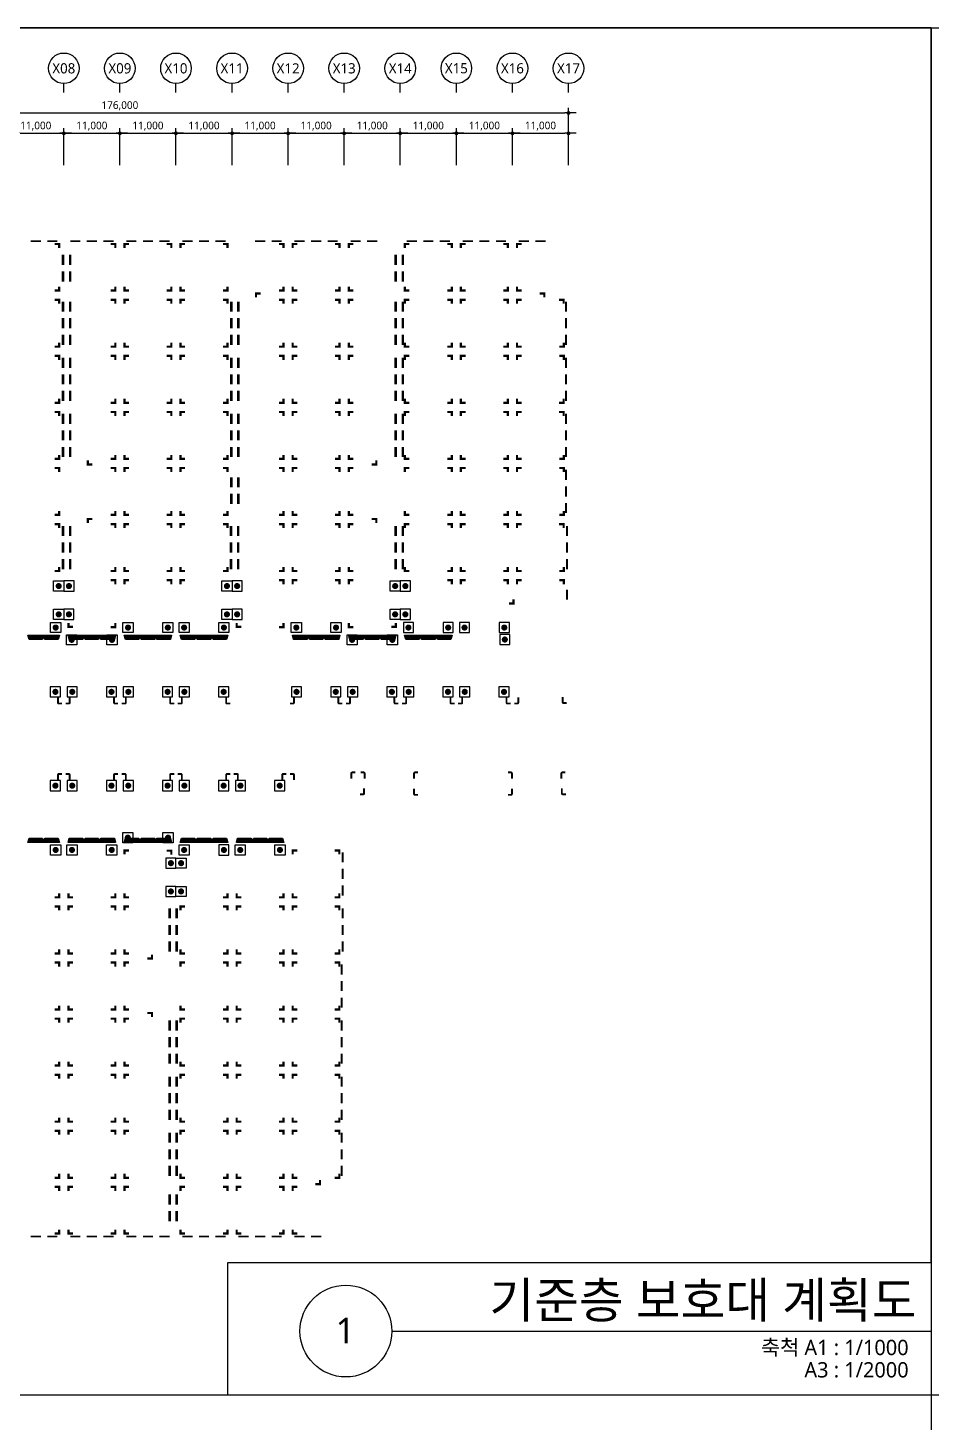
# Model space of a CAD drawing. Header units: millimetres. Extents: x 1037297 to 2672297, y 928637 to 1464837.
# Drawn here: x 2059490 to 2236672, y 1191375 to 1464837 of the extents above; entities that cross this region are included whole.
import ezdxf
from ezdxf.enums import TextEntityAlignment as Align

# ---------------------------------------------------------------- set-up
doc = ezdxf.new("R2010")
doc.units = ezdxf.units.MM
doc.header["$LTSCALE"] = 5
doc.header["$MEASUREMENT"] = 0
doc.header["$PDSIZE"] = -10
doc.linetypes.add('HIDDEN', pattern=[0.375, 0.25, -0.125])
doc.layers.get('0').update_dxf_attribs({"linetype": 'CONTINUOUS'})
doc.layers.get('Defpoints').update_dxf_attribs({"color": 153, "linetype": 'CONTINUOUS'})
for name, color, linetype, lineweight in [('A-AXIS-BUBL', 7, 'CONTINUOUS', 25), ('A-DIMS', 7, 'CONTINUOUS', 25), ('A-XXXX-SYMB', 7, 'CONTINUOUS', 25), ('A-XXXX-TXT1', 3, 'CONTINUOUS', 25), ('A-XXXX-TXT2', 3, 'CONTINUOUS', 25)]:
    doc.layers.add(name, color=color, linetype=linetype, lineweight=lineweight)
doc.styles.add('HY울릉도L', font='')
doc.styles.add('맑은고딕', font='malgun.ttf')
doc.styles.get('HY울릉도L').set_extended_font_data('HYwulM')
doc.dimstyles.new('CDIM', dxfattribs={"dimtxt": 3, "dimasz": 1.5, "dimexe": 2, "dimexo": 1, "dimgap": 1, "dimtad": 1, "dimdec": 0, "dimrnd": 0.5, "dimzin": 0, "dimdsep": 32, "dimlunit": 6, "dimtxsty": 'HY울릉도L', "dimblk1": '_CIDOT', "dimblk2": '_CIDOT', "dimsah": 1, "dimcen": 5.5, "dimclrd": 2, "dimclre": 2, "dimclrt": 7, "dimadec": 0, "dimazin": 0, "dimtfac": 1, "dimtdec": 0, "dimtix": 1, "dimtmove": 2, "dimatfit": 1, "dimldrblk": '_CIDOT', "dimfxl": 1, "dimtolj": 1, "dimtzin": 0, "dimlwd": -1, "dimarcsym": 0})

# ---------------------------------------------------------------- blocks, each defined once
blk = doc.blocks.new('_CIDOT')
at = {"color": 0, "linetype": 'ByBlock'}
blk.add_line((2, 0), (-1, 0), dxfattribs=at)
at = {"color": 0, "linetype": 'ByBlock', "const_width": 0.5}
blk.add_lwpolyline([(-0.25, 0, 1), (0.25, 0, 1)], format="xyb", close=True, dxfattribs=at)
blk = doc.blocks.new('*D29')
at = {"layer": 'A-DIMS', "lineweight": -2, "transparency": 16777216}
for p, q in [((192693, 255621), (192693, 262871)), ((203693, 255621), (203693, 262871))]:
    blk.add_line(p, q, dxfattribs=at)
at = {"layer": 'A-DIMS', "transparency": 16777216}
blk.add_line((193443, 261871), (202943, 261871), dxfattribs=at)
at = {"layer": 'Defpoints', "color": 0, "transparency": 16777216}
for p in [(203693, 261871), (192693, 255121), (203693, 255121)]:
    blk.add_point(p, dxfattribs=at)
at = {"layer": 'A-DIMS', "transparency": 16777216, "xscale": 750, "yscale": 750, "zscale": 750, "rotation": 180}
blk.add_blockref('_CIDOT', (192693, 261871), dxfattribs=at)
at = {"layer": 'A-DIMS', "transparency": 16777216, "xscale": 750, "yscale": 750, "zscale": 750}
blk.add_blockref('_CIDOT', (203693, 261871), dxfattribs=at)
at = {"layer": 'A-DIMS', "color": 3, "transparency": 16777216, "insert": (198193, 263275), "char_height": 1500, "attachment_point": 5, "style": '맑은고딕'}
blk.add_mtext('\\A1;11,000', dxfattribs=at)
blk = doc.blocks.new('*D30')
at = {"layer": 'A-DIMS', "lineweight": -2, "transparency": 16777216}
for p, q in [((203693, 255621), (203693, 262871)), ((214693, 255621), (214693, 262871))]:
    blk.add_line(p, q, dxfattribs=at)
at = {"layer": 'A-DIMS', "transparency": 16777216}
blk.add_line((204443, 261871), (213943, 261871), dxfattribs=at)
at = {"layer": 'Defpoints', "color": 0, "transparency": 16777216}
for p in [(214693, 261871), (203693, 255121), (214693, 255121)]:
    blk.add_point(p, dxfattribs=at)
at = {"layer": 'A-DIMS', "transparency": 16777216, "xscale": 750, "yscale": 750, "zscale": 750, "rotation": 180}
blk.add_blockref('_CIDOT', (203693, 261871), dxfattribs=at)
at = {"layer": 'A-DIMS', "transparency": 16777216, "xscale": 750, "yscale": 750, "zscale": 750}
blk.add_blockref('_CIDOT', (214693, 261871), dxfattribs=at)
at = {"layer": 'A-DIMS', "color": 3, "transparency": 16777216, "insert": (209193, 263275), "char_height": 1500, "attachment_point": 5, "style": '맑은고딕'}
blk.add_mtext('\\A1;11,000', dxfattribs=at)
blk = doc.blocks.new('*D31')
at = {"layer": 'A-DIMS', "lineweight": -2, "transparency": 16777216}
for p, q in [((214693, 255621), (214693, 262871)), ((225693, 255621), (225693, 262871))]:
    blk.add_line(p, q, dxfattribs=at)
at = {"layer": 'A-DIMS', "transparency": 16777216}
blk.add_line((215443, 261871), (224943, 261871), dxfattribs=at)
at = {"layer": 'Defpoints', "color": 0, "transparency": 16777216}
for p in [(225693, 261871), (214693, 255121), (225693, 255121)]:
    blk.add_point(p, dxfattribs=at)
at = {"layer": 'A-DIMS', "transparency": 16777216, "xscale": 750, "yscale": 750, "zscale": 750, "rotation": 180}
blk.add_blockref('_CIDOT', (214693, 261871), dxfattribs=at)
at = {"layer": 'A-DIMS', "transparency": 16777216, "xscale": 750, "yscale": 750, "zscale": 750}
blk.add_blockref('_CIDOT', (225693, 261871), dxfattribs=at)
at = {"layer": 'A-DIMS', "color": 3, "transparency": 16777216, "insert": (220193, 263275), "char_height": 1500, "attachment_point": 5, "style": '맑은고딕'}
blk.add_mtext('\\A1;11,000', dxfattribs=at)
blk = doc.blocks.new('*D32')
at = {"layer": 'A-DIMS', "lineweight": -2, "transparency": 16777216}
for p, q in [((225693, 255621), (225693, 262871)), ((236693, 255621), (236693, 262871))]:
    blk.add_line(p, q, dxfattribs=at)
at = {"layer": 'A-DIMS', "transparency": 16777216}
blk.add_line((226443, 261871), (235943, 261871), dxfattribs=at)
at = {"layer": 'Defpoints', "color": 0, "transparency": 16777216}
for p in [(236693, 261871), (225693, 255121), (236693, 255121)]:
    blk.add_point(p, dxfattribs=at)
at = {"layer": 'A-DIMS', "transparency": 16777216, "xscale": 750, "yscale": 750, "zscale": 750, "rotation": 180}
blk.add_blockref('_CIDOT', (225693, 261871), dxfattribs=at)
at = {"layer": 'A-DIMS', "transparency": 16777216, "xscale": 750, "yscale": 750, "zscale": 750}
blk.add_blockref('_CIDOT', (236693, 261871), dxfattribs=at)
at = {"layer": 'A-DIMS', "color": 3, "transparency": 16777216, "insert": (231193, 263275), "char_height": 1500, "attachment_point": 5, "style": '맑은고딕'}
blk.add_mtext('\\A1;11,000', dxfattribs=at)
blk = doc.blocks.new('*D33')
at = {"layer": 'A-DIMS', "lineweight": -2, "transparency": 16777216}
for p, q in [((236693, 255621), (236693, 262871)), ((247693, 255621), (247693, 262871))]:
    blk.add_line(p, q, dxfattribs=at)
at = {"layer": 'A-DIMS', "transparency": 16777216}
blk.add_line((237443, 261871), (246943, 261871), dxfattribs=at)
at = {"layer": 'Defpoints', "color": 0, "transparency": 16777216}
for p in [(247693, 261871), (236693, 255121), (247693, 255121)]:
    blk.add_point(p, dxfattribs=at)
at = {"layer": 'A-DIMS', "transparency": 16777216, "xscale": 750, "yscale": 750, "zscale": 750, "rotation": 180}
blk.add_blockref('_CIDOT', (236693, 261871), dxfattribs=at)
at = {"layer": 'A-DIMS', "transparency": 16777216, "xscale": 750, "yscale": 750, "zscale": 750}
blk.add_blockref('_CIDOT', (247693, 261871), dxfattribs=at)
at = {"layer": 'A-DIMS', "color": 3, "transparency": 16777216, "insert": (242193, 263275), "char_height": 1500, "attachment_point": 5, "style": '맑은고딕'}
blk.add_mtext('\\A1;11,000', dxfattribs=at)
blk = doc.blocks.new('*D34')
at = {"layer": 'A-DIMS', "lineweight": -2, "transparency": 16777216}
for p, q in [((247693, 255621), (247693, 262871)), ((258693, 255621), (258693, 262871))]:
    blk.add_line(p, q, dxfattribs=at)
at = {"layer": 'A-DIMS', "transparency": 16777216}
blk.add_line((248443, 261871), (257943, 261871), dxfattribs=at)
at = {"layer": 'Defpoints', "color": 0, "transparency": 16777216}
for p in [(258693, 261871), (247693, 255121), (258693, 255121)]:
    blk.add_point(p, dxfattribs=at)
at = {"layer": 'A-DIMS', "transparency": 16777216, "xscale": 750, "yscale": 750, "zscale": 750, "rotation": 180}
blk.add_blockref('_CIDOT', (247693, 261871), dxfattribs=at)
at = {"layer": 'A-DIMS', "transparency": 16777216, "xscale": 750, "yscale": 750, "zscale": 750}
blk.add_blockref('_CIDOT', (258693, 261871), dxfattribs=at)
at = {"layer": 'A-DIMS', "color": 3, "transparency": 16777216, "insert": (253193, 263275), "char_height": 1500, "attachment_point": 5, "style": '맑은고딕'}
blk.add_mtext('\\A1;11,000', dxfattribs=at)
blk = doc.blocks.new('*D35')
at = {"layer": 'A-DIMS', "lineweight": -2, "transparency": 16777216}
for p, q in [((258693, 255621), (258693, 262871)), ((269693, 255621), (269693, 262871))]:
    blk.add_line(p, q, dxfattribs=at)
at = {"layer": 'A-DIMS', "transparency": 16777216}
blk.add_line((259443, 261871), (268943, 261871), dxfattribs=at)
at = {"layer": 'Defpoints', "color": 0, "transparency": 16777216}
for p in [(269693, 261871), (258693, 255121), (269693, 255121)]:
    blk.add_point(p, dxfattribs=at)
at = {"layer": 'A-DIMS', "transparency": 16777216, "xscale": 750, "yscale": 750, "zscale": 750, "rotation": 180}
blk.add_blockref('_CIDOT', (258693, 261871), dxfattribs=at)
at = {"layer": 'A-DIMS', "transparency": 16777216, "xscale": 750, "yscale": 750, "zscale": 750}
blk.add_blockref('_CIDOT', (269693, 261871), dxfattribs=at)
at = {"layer": 'A-DIMS', "color": 3, "transparency": 16777216, "insert": (264193, 263275), "char_height": 1500, "attachment_point": 5, "style": '맑은고딕'}
blk.add_mtext('\\A1;11,000', dxfattribs=at)
blk = doc.blocks.new('*D36')
at = {"layer": 'A-DIMS', "lineweight": -2, "transparency": 16777216}
for p, q in [((269693, 255621), (269693, 262871)), ((280693, 255621), (280693, 262871))]:
    blk.add_line(p, q, dxfattribs=at)
at = {"layer": 'A-DIMS', "transparency": 16777216}
blk.add_line((270443, 261871), (279943, 261871), dxfattribs=at)
at = {"layer": 'Defpoints', "color": 0, "transparency": 16777216}
for p in [(280693, 261871), (269693, 255121), (280693, 255121)]:
    blk.add_point(p, dxfattribs=at)
at = {"layer": 'A-DIMS', "transparency": 16777216, "xscale": 750, "yscale": 750, "zscale": 750, "rotation": 180}
blk.add_blockref('_CIDOT', (269693, 261871), dxfattribs=at)
at = {"layer": 'A-DIMS', "transparency": 16777216, "xscale": 750, "yscale": 750, "zscale": 750}
blk.add_blockref('_CIDOT', (280693, 261871), dxfattribs=at)
at = {"layer": 'A-DIMS', "color": 3, "transparency": 16777216, "insert": (275193, 263275), "char_height": 1500, "attachment_point": 5, "style": '맑은고딕'}
blk.add_mtext('\\A1;11,000', dxfattribs=at)
blk = doc.blocks.new('*D37')
at = {"layer": 'A-DIMS', "lineweight": -2, "transparency": 16777216}
for p, q in [((280693, 255621), (280693, 262871)), ((291693, 255621), (291693, 262871))]:
    blk.add_line(p, q, dxfattribs=at)
at = {"layer": 'A-DIMS', "transparency": 16777216}
blk.add_line((281443, 261871), (290943, 261871), dxfattribs=at)
at = {"layer": 'Defpoints', "color": 0, "transparency": 16777216}
for p in [(291693, 261871), (280693, 255121), (291693, 255121)]:
    blk.add_point(p, dxfattribs=at)
at = {"layer": 'A-DIMS', "transparency": 16777216, "xscale": 750, "yscale": 750, "zscale": 750, "rotation": 180}
blk.add_blockref('_CIDOT', (280693, 261871), dxfattribs=at)
at = {"layer": 'A-DIMS', "transparency": 16777216, "xscale": 750, "yscale": 750, "zscale": 750}
blk.add_blockref('_CIDOT', (291693, 261871), dxfattribs=at)
at = {"layer": 'A-DIMS', "color": 3, "transparency": 16777216, "insert": (286193, 263275), "char_height": 1500, "attachment_point": 5, "style": '맑은고딕'}
blk.add_mtext('\\A1;11,000', dxfattribs=at)
blk = doc.blocks.new('*D38')
at = {"layer": 'A-DIMS', "lineweight": -2, "transparency": 16777216}
for p, q in [((126693, 255621), (126693, 266871)), ((302693, 255621), (302693, 266871))]:
    blk.add_line(p, q, dxfattribs=at)
at = {"layer": 'A-DIMS', "transparency": 16777216}
blk.add_line((127443, 265871), (301943, 265871), dxfattribs=at)
at = {"layer": 'Defpoints', "color": 0, "transparency": 16777216}
for p in [(302693, 265871), (126693, 255121), (302693, 255121)]:
    blk.add_point(p, dxfattribs=at)
at = {"layer": 'A-DIMS', "transparency": 16777216, "xscale": 750, "yscale": 750, "zscale": 750, "rotation": 180}
blk.add_blockref('_CIDOT', (126693, 265871), dxfattribs=at)
at = {"layer": 'A-DIMS', "transparency": 16777216, "xscale": 750, "yscale": 750, "zscale": 750}
blk.add_blockref('_CIDOT', (302693, 265871), dxfattribs=at)
at = {"layer": 'A-DIMS', "color": 3, "transparency": 16777216, "insert": (214693, 267275), "char_height": 1500, "attachment_point": 5, "style": '맑은고딕'}
blk.add_mtext('\\A1;176,000', dxfattribs=at)
blk = doc.blocks.new('*D39')
at = {"layer": 'A-DIMS', "lineweight": -2, "transparency": 16777216}
for p, q in [((291693, 255621), (291693, 262871)), ((302693, 255621), (302693, 262871))]:
    blk.add_line(p, q, dxfattribs=at)
at = {"layer": 'A-DIMS', "transparency": 16777216}
blk.add_line((292443, 261871), (301943, 261871), dxfattribs=at)
at = {"layer": 'Defpoints', "color": 0, "transparency": 16777216}
for p in [(302693, 261871), (291693, 255121), (302693, 255121)]:
    blk.add_point(p, dxfattribs=at)
at = {"layer": 'A-DIMS', "transparency": 16777216, "xscale": 750, "yscale": 750, "zscale": 750, "rotation": 180}
blk.add_blockref('_CIDOT', (291693, 261871), dxfattribs=at)
at = {"layer": 'A-DIMS', "transparency": 16777216, "xscale": 750, "yscale": 750, "zscale": 750}
blk.add_blockref('_CIDOT', (302693, 261871), dxfattribs=at)
at = {"layer": 'A-DIMS', "color": 3, "transparency": 16777216, "insert": (297193, 263275), "char_height": 1500, "attachment_point": 5, "style": '맑은고딕'}
blk.add_mtext('\\A1;11,000', dxfattribs=at)
blk = doc.blocks.new('A$C542C6F25')
at = {"layer": 'A-XXXX-SYMB', "color": 3, "linetype": 'Continuous'}
blk.add_lwpolyline([(0, 268), (2000, 268), (2000, 2268), (0, 2268)], close=True, dxfattribs=at)
at = {"layer": 'A-XXXX-SYMB', "color": 3, "linetype": 'Continuous', "const_width": 600}
blk.add_lwpolyline([(700, 1268, 1), (1300, 1268, 1)], format="xyb", close=True, dxfattribs=at)
blk = doc.blocks.new('차량보호대1')
at = {"layer": 'A-XXXX-SYMB', "color": 4, "linetype": 'Continuous'}
blk.add_lwpolyline([(458063, -65474), (462262, -65474), (462622, -66872), (457703, -66872)], close=True, dxfattribs=at)
blk.add_solid([(458063, -65474), (462262, -65474), (457703, -66872), (462622, -66872)], dxfattribs=at)
blk = doc.blocks.new('DIM(210222)')
for p, q in [((203693, 269870.6), (203693, 271620.6)), ((214693, 269870.6), (214693, 271620.6)), ((225693, 269870.6), (225693, 271620.6)), ((236693, 269870.6), (236693, 271620.6)), ((247693, 269870.6), (247693, 271620.6)), ((258693, 269870.6), (258693, 271620.6)), ((269693, 269870.6), (269693, 271620.6)), ((280693, 269870.6), (280693, 271620.6)), ((291693, 269870.6), (291693, 271620.6)), ((302693, 269870.6), (302693, 271620.6))]:
    blk.add_line(p, q)
at = {"layer": 'A-AXIS-BUBL', "ltscale": 0.2}
for centre in [(203693, 274620.6), (214693, 274620.6), (225693, 274620.6), (236693, 274620.6), (247693, 274620.6), (258693, 274620.6), (269693, 274620.6), (280693, 274620.6), (291693, 274620.6), (302693, 274620.6)]:
    blk.add_circle(centre, 3000, dxfattribs=at)
at = {"layer": 'A-XXXX-TXT2', "ltscale": 0.2, "style": '맑은고딕'}
for s, p in [('X08', (203693, 274620.6)), ('X09', (214693, 274620.6)), ('X10', (225693, 274620.6)), ('X11', (236693, 274620.6)), ('X12', (247693, 274620.6)), ('X13', (258693, 274620.6)), ('X14', (269693, 274620.6)), ('X15', (280693, 274620.6)), ('X16', (291693, 274620.6)), ('X17', (302693, 274620.6))]:
    blk.add_text(s, height=2000, dxfattribs=at).set_placement(p, align=Align.MIDDLE)
at = {"layer": 'A-DIMS'}
for p1, p2, distance, picture, middle in [((126693, 255120.6), (302693, 255120.6), 10750, '*D38', (214693, 267275.5)), ((192693, 255120.6), (203693, 255120.6), 6750, '*D29', (198193, 263275.5)), ((203693, 255120.6), (214693, 255120.6), 6750, '*D30', (209193, 263275.5)), ((214693, 255120.6), (225693, 255120.6), 6750, '*D31', (220193, 263275.5)), ((225693, 255120.6), (236693, 255120.6), 6750, '*D32', (231193, 263275.5)), ((236693, 255120.6), (247693, 255120.6), 6750, '*D33', (242193, 263275.5)), ((247693, 255120.6), (258693, 255120.6), 6750, '*D34', (253193, 263275.5)), ((258693, 255120.6), (269693, 255120.6), 6750, '*D35', (264193, 263275.5)), ((269693, 255120.6), (280693, 255120.6), 6750, '*D36', (275193, 263275.5)), ((280693, 255120.6), (291693, 255120.6), 6750, '*D37', (286193, 263275.5)), ((291693, 255120.6), (302693, 255120.6), 6750, '*D39', (297193, 263275.5))]:
    dim = blk.add_aligned_dim(p1=p1, p2=p2, distance=distance, dimstyle='CDIM', override={"dimscale": 500, "dimtxsty": '맑은고딕', "dimclrd": 256, "dimclre": 256, "dimclrt": 3}, dxfattribs=at)
    dim.commit()
    dim.dimension.update_dxf_attribs({"geometry": picture, "text_midpoint": middle})

msp = doc.modelspace()

# ---------------------------------------------------------------- linework, layer by layer
for p, q in [((1877297, 1464837), (2596047, 1464837)), ((2236672, 1464837), (2236672, 928637)), ((1877297, 1196737), (2596047, 1196737))]:
    msp.add_line(p, q)
at = {"layer": 'A-XXXX-SYMB'}
msp.add_line((2130864, 1209237), (2236672, 1209237), dxfattribs=at)
at = {"layer": 'A-XXXX-SYMB', "color": 2, "linetype": 'Continuous', "const_width": 360}
for points in [[(2062040, 1423019), (2060040, 1423019)], [(2065290, 1423019), (2063290, 1423019)], [(2069790, 1423019), (2067790, 1423019)], [(2073040, 1423019), (2071040, 1423019)], [(2076290, 1423019), (2074290, 1423019)], [(2080790, 1423019), (2078790, 1423019)], [(2084040, 1423019), (2082040, 1423019)], [(2087290, 1423019), (2085290, 1423019)], [(2091790, 1423019), (2089790, 1423019)], [(2095040, 1423019), (2093040, 1423019)], [(2098290, 1423019), (2096290, 1423019)], [(2106040, 1423019), (2104040, 1423019)], [(2109290, 1423019), (2107290, 1423019)], [(2113790, 1423019), (2111790, 1423019)], [(2117040, 1423019), (2115040, 1423019)], [(2120290, 1423019), (2118290, 1423019)], [(2124790, 1423019), (2122790, 1423019)], [(2128040, 1423019), (2126040, 1423019)], [(2135790, 1423019), (2133790, 1423019)], [(2139040, 1423019), (2137040, 1423019)], [(2142290, 1423019), (2140290, 1423019)], [(2146790, 1423019), (2144790, 1423019)], [(2150040, 1423019), (2148040, 1423019)], [(2153290, 1423019), (2151290, 1423019)], [(2157790, 1423019), (2155790, 1423019)], [(2161040, 1423019), (2159040, 1423019)], [(2165051, 1409158), (2165051, 1411158)], [(2165051, 1405908), (2165051, 1407908)], [(2165051, 1402658), (2165051, 1404658)], [(2165051, 1398158), (2165051, 1400158)], [(2165051, 1394908), (2165051, 1396908)], [(2165051, 1391658), (2165051, 1393658)], [(2165051, 1387158), (2165051, 1389158)], [(2165051, 1383908), (2165051, 1385908)], [(2165051, 1380658), (2165051, 1382658)], [(2165051, 1376158), (2165051, 1378158)], [(2165051, 1372908), (2165051, 1374908)], [(2165051, 1369658), (2165051, 1371658)], [(2165251, 1365159), (2165251, 1367159)], [(2165251, 1361909), (2165251, 1363909)], [(2165251, 1358659), (2165251, 1360659)], [(2165251, 1352658), (2165251, 1354658)], [(2121251, 1303158), (2121251, 1301158)], [(2121251, 1299908), (2121251, 1297908)], [(2121251, 1296658), (2121251, 1294658)], [(2121251, 1292157), (2121251, 1290157)], [(2121251, 1288907), (2121251, 1286907)], [(2121251, 1285657), (2121251, 1283657)], [(2121051, 1281158), (2121051, 1279158)], [(2121051, 1277908), (2121051, 1275908)], [(2121051, 1274658), (2121051, 1272658)], [(2121051, 1270158), (2121051, 1268158)], [(2121051, 1266908), (2121051, 1264908)], [(2121051, 1263658), (2121051, 1261658)], [(2121051, 1259158), (2121051, 1257158)], [(2121051, 1255908), (2121051, 1253908)], [(2121051, 1252658), (2121051, 1250658)], [(2121051, 1248158), (2121051, 1246158)], [(2121051, 1244908), (2121051, 1242908)], [(2121051, 1241658), (2121051, 1239658)], [(2060040, 1227797), (2062040, 1227797)], [(2063290, 1227797), (2065290, 1227797)], [(2067790, 1227797), (2069790, 1227797)], [(2071040, 1227797), (2073040, 1227797)], [(2074290, 1227797), (2076290, 1227797)], [(2078790, 1227797), (2080790, 1227797)], [(2082040, 1227797), (2084040, 1227797)], [(2085290, 1227797), (2087290, 1227797)], [(2089790, 1227797), (2091790, 1227797)], [(2093040, 1227797), (2095040, 1227797)], [(2096290, 1227797), (2098290, 1227797)], [(2100790, 1227797), (2102790, 1227797)], [(2104040, 1227797), (2106040, 1227797)], [(2107290, 1227797), (2109290, 1227797)], [(2111790, 1227797), (2113790, 1227797)], [(2115040, 1227797), (2117040, 1227797)]]:
    msp.add_lwpolyline(points, dxfattribs=at)
at = {"layer": 'A-XXXX-SYMB', "color": 6, "linetype": 'Continuous', "const_width": 436}
for points in [[(2064740, 1422458), (2065640, 1422458), (2065640, 1421678)], [(2075740, 1422458), (2076640, 1422458), (2076640, 1421678)], [(2079340, 1422458), (2078440, 1422458), (2078440, 1421678)], [(2086740, 1422458), (2087640, 1422458), (2087640, 1421678)], [(2090340, 1422458), (2089440, 1422458), (2089440, 1421678)], [(2097740, 1422458), (2098640, 1422458), (2098640, 1421678)], [(2108740, 1422458), (2109640, 1422458), (2109640, 1421678)], [(2112340, 1422458), (2111440, 1422458), (2111440, 1421678)], [(2119740, 1422458), (2120640, 1422458), (2120640, 1421678)], [(2123340, 1422458), (2122440, 1422458), (2122440, 1421678)], [(2134340, 1422458), (2133440, 1422458), (2133440, 1421678)], [(2141740, 1422458), (2142640, 1422458), (2142640, 1421678)], [(2145340, 1422458), (2144440, 1422458), (2144440, 1421678)], [(2152740, 1422458), (2153640, 1422458), (2153640, 1421678)], [(2156340, 1422458), (2155440, 1422458), (2155440, 1421678)], [(2064740, 1413308), (2065640, 1413308), (2065640, 1414088)], [(2075740, 1413308), (2076640, 1413308), (2076640, 1414088)], [(2079340, 1413308), (2078440, 1413308), (2078440, 1414088)], [(2086740, 1413308), (2087640, 1413308), (2087640, 1414088)], [(2090340, 1413308), (2089440, 1413308), (2089440, 1414088)], [(2097740, 1413308), (2098640, 1413308), (2098640, 1414088)], [(2108740, 1413308), (2109640, 1413308), (2109640, 1414088)], [(2112340, 1413308), (2111440, 1413308), (2111440, 1414088)], [(2119740, 1413308), (2120640, 1413308), (2120640, 1414088)], [(2123340, 1413308), (2122440, 1413308), (2122440, 1414088)], [(2134340, 1413308), (2133440, 1413308), (2133440, 1414088)], [(2141740, 1413308), (2142640, 1413308), (2142640, 1414088)], [(2145340, 1413308), (2144440, 1413308), (2144440, 1414088)], [(2152740, 1413308), (2153640, 1413308), (2153640, 1414088)], [(2156340, 1413308), (2155440, 1413308), (2155440, 1414088)], [(2064740, 1411508), (2065640, 1411508), (2065640, 1410728)], [(2075740, 1411508), (2076640, 1411508), (2076640, 1410728)], [(2079340, 1411508), (2078440, 1411508), (2078440, 1410728)], [(2086740, 1411508), (2087640, 1411508), (2087640, 1410728)], [(2090340, 1411508), (2089440, 1411508), (2089440, 1410728)], [(2097740, 1411508), (2098640, 1411508), (2098640, 1410728)], [(2105140, 1412758), (2104240, 1412758), (2104240, 1411978)], [(2108740, 1411508), (2109640, 1411508), (2109640, 1410728)], [(2112340, 1411508), (2111440, 1411508), (2111440, 1410728)], [(2119740, 1411508), (2120640, 1411508), (2120640, 1410728)], [(2123340, 1411508), (2122440, 1411508), (2122440, 1410728)], [(2134340, 1411508), (2133440, 1411508), (2133440, 1410728)], [(2141740, 1411508), (2142640, 1411508), (2142640, 1410728)], [(2145340, 1411508), (2144440, 1411508), (2144440, 1410728)], [(2152740, 1411508), (2153640, 1411508), (2153640, 1410728)], [(2156340, 1411508), (2155440, 1411508), (2155440, 1410728)], [(2159890, 1412758), (2160790, 1412758), (2160790, 1411978)], [(2163690, 1411508), (2164590, 1411508), (2164590, 1410728)], [(2064740, 1402308), (2065640, 1402308), (2065640, 1403088)], [(2075740, 1402308), (2076640, 1402308), (2076640, 1403088)], [(2079340, 1402308), (2078440, 1402308), (2078440, 1403088)], [(2086740, 1402308), (2087640, 1402308), (2087640, 1403088)], [(2090340, 1402308), (2089440, 1402308), (2089440, 1403088)], [(2097740, 1402308), (2098640, 1402308), (2098640, 1403088)], [(2108740, 1402308), (2109640, 1402308), (2109640, 1403088)], [(2112340, 1402308), (2111440, 1402308), (2111440, 1403088)], [(2119740, 1402308), (2120640, 1402308), (2120640, 1403088)], [(2123340, 1402308), (2122440, 1402308), (2122440, 1403088)], [(2134340, 1402308), (2133440, 1402308), (2133440, 1403088)], [(2141740, 1402308), (2142640, 1402308), (2142640, 1403088)], [(2145340, 1402308), (2144440, 1402308), (2144440, 1403088)], [(2152740, 1402308), (2153640, 1402308), (2153640, 1403088)], [(2156340, 1402308), (2155440, 1402308), (2155440, 1403088)], [(2163740, 1402308), (2164640, 1402308), (2164640, 1403088)], [(2064740, 1400508), (2065640, 1400508), (2065640, 1399728)], [(2075740, 1400508), (2076640, 1400508), (2076640, 1399728)], [(2079340, 1400508), (2078440, 1400508), (2078440, 1399728)], [(2086740, 1400508), (2087640, 1400508), (2087640, 1399728)], [(2090340, 1400508), (2089440, 1400508), (2089440, 1399728)], [(2097740, 1400508), (2098640, 1400508), (2098640, 1399728)], [(2108740, 1400508), (2109640, 1400508), (2109640, 1399728)], [(2112340, 1400508), (2111440, 1400508), (2111440, 1399728)], [(2119740, 1400508), (2120640, 1400508), (2120640, 1399728)], [(2123340, 1400508), (2122440, 1400508), (2122440, 1399728)], [(2134340, 1400508), (2133440, 1400508), (2133440, 1399728)], [(2141740, 1400508), (2142640, 1400508), (2142640, 1399728)], [(2145340, 1400508), (2144440, 1400508), (2144440, 1399728)], [(2152740, 1400508), (2153640, 1400508), (2153640, 1399728)], [(2156340, 1400508), (2155440, 1400508), (2155440, 1399728)], [(2163740, 1400508), (2164640, 1400508), (2164640, 1399728)], [(2064740, 1391308), (2065640, 1391308), (2065640, 1392088)], [(2075740, 1391308), (2076640, 1391308), (2076640, 1392088)], [(2079340, 1391308), (2078440, 1391308), (2078440, 1392088)], [(2086740, 1391308), (2087640, 1391308), (2087640, 1392088)], [(2090340, 1391308), (2089440, 1391308), (2089440, 1392088)], [(2097740, 1391308), (2098640, 1391308), (2098640, 1392088)], [(2108740, 1391308), (2109640, 1391308), (2109640, 1392088)], [(2112340, 1391308), (2111440, 1391308), (2111440, 1392088)], [(2119740, 1391308), (2120640, 1391308), (2120640, 1392088)], [(2123340, 1391308), (2122440, 1391308), (2122440, 1392088)], [(2134340, 1391308), (2133440, 1391308), (2133440, 1392088)], [(2141740, 1391308), (2142640, 1391308), (2142640, 1392088)], [(2145340, 1391308), (2144440, 1391308), (2144440, 1392088)], [(2152740, 1391308), (2153640, 1391308), (2153640, 1392088)], [(2156340, 1391308), (2155440, 1391308), (2155440, 1392088)], [(2163690, 1391308), (2164590, 1391308), (2164590, 1392088)], [(2064740, 1389508), (2065640, 1389508), (2065640, 1388728)], [(2075740, 1389508), (2076640, 1389508), (2076640, 1388728)], [(2079340, 1389508), (2078440, 1389508), (2078440, 1388728)], [(2086740, 1389508), (2087640, 1389508), (2087640, 1388728)], [(2090340, 1389508), (2089440, 1389508), (2089440, 1388728)], [(2097740, 1389508), (2098640, 1389508), (2098640, 1388728)], [(2108740, 1389508), (2109640, 1389508), (2109640, 1388728)], [(2112340, 1389508), (2111440, 1389508), (2111440, 1388728)], [(2119740, 1389508), (2120640, 1389508), (2120640, 1388728)], [(2123340, 1389508), (2122440, 1389508), (2122440, 1388728)], [(2134340, 1389508), (2133440, 1389508), (2133440, 1388728)], [(2141740, 1389508), (2142640, 1389508), (2142640, 1388728)], [(2145340, 1389508), (2144440, 1389508), (2144440, 1388728)], [(2152740, 1389508), (2153640, 1389508), (2153640, 1388728)], [(2156340, 1389508), (2155440, 1389508), (2155440, 1388728)], [(2163690, 1389508), (2164590, 1389508), (2164590, 1388728)], [(2064740, 1380308), (2065640, 1380308), (2065640, 1381088)], [(2075740, 1380308), (2076640, 1380308), (2076640, 1381088)], [(2079340, 1380308), (2078440, 1380308), (2078440, 1381088)], [(2086740, 1380308), (2087640, 1380308), (2087640, 1381088)], [(2090340, 1380308), (2089440, 1380308), (2089440, 1381088)], [(2097740, 1380308), (2098640, 1380308), (2098640, 1381088)], [(2108740, 1380308), (2109640, 1380308), (2109640, 1381088)], [(2112340, 1380308), (2111440, 1380308), (2111440, 1381088)], [(2119740, 1380308), (2120640, 1380308), (2120640, 1381088)], [(2123340, 1380308), (2122440, 1380308), (2122440, 1381088)], [(2134340, 1380308), (2133440, 1380308), (2133440, 1381088)], [(2141740, 1380308), (2142640, 1380308), (2142640, 1381088)], [(2145340, 1380308), (2144440, 1380308), (2144440, 1381088)], [(2152740, 1380308), (2153640, 1380308), (2153640, 1381088)], [(2156340, 1380308), (2155440, 1380308), (2155440, 1381088)], [(2163740, 1380308), (2164640, 1380308), (2164640, 1381088)], [(2064740, 1378508), (2065640, 1378508), (2065640, 1377728)], [(2072140, 1379208), (2071240, 1379208), (2071240, 1379988)], [(2075740, 1378508), (2076640, 1378508), (2076640, 1377728)], [(2079340, 1378508), (2078440, 1378508), (2078440, 1377728)], [(2086740, 1378508), (2087640, 1378508), (2087640, 1377728)], [(2090340, 1378508), (2089440, 1378508), (2089440, 1377728)], [(2097740, 1378508), (2098640, 1378508), (2098640, 1377728)], [(2108740, 1378508), (2109640, 1378508), (2109640, 1377728)], [(2112340, 1378508), (2111440, 1378508), (2111440, 1377728)], [(2119740, 1378508), (2120640, 1378508), (2120640, 1377728)], [(2123340, 1378508), (2122440, 1378508), (2122440, 1377728)], [(2126940, 1379208), (2127840, 1379208), (2127840, 1379988)], [(2134340, 1378508), (2133440, 1378508), (2133440, 1377728)], [(2141740, 1378508), (2142640, 1378508), (2142640, 1377728)], [(2145340, 1378508), (2144440, 1378508), (2144440, 1377728)], [(2152740, 1378508), (2153640, 1378508), (2153640, 1377728)], [(2156340, 1378508), (2155440, 1378508), (2155440, 1377728)], [(2163740, 1378508), (2164640, 1378508), (2164640, 1377728)], [(2064740, 1369308), (2065640, 1369308), (2065640, 1370088)], [(2075740, 1369308), (2076640, 1369308), (2076640, 1370088)], [(2079340, 1369308), (2078440, 1369308), (2078440, 1370088)], [(2086740, 1369308), (2087640, 1369308), (2087640, 1370088)], [(2090340, 1369308), (2089440, 1369308), (2089440, 1370088)], [(2097740, 1369308), (2098640, 1369308), (2098640, 1370088)], [(2108740, 1369308), (2109640, 1369308), (2109640, 1370088)], [(2112340, 1369308), (2111440, 1369308), (2111440, 1370088)], [(2119740, 1369308), (2120640, 1369308), (2120640, 1370088)], [(2123340, 1369308), (2122440, 1369308), (2122440, 1370088)], [(2134340, 1369308), (2133440, 1369308), (2133440, 1370088)], [(2141740, 1369308), (2142640, 1369308), (2142640, 1370088)], [(2145340, 1369308), (2144440, 1369308), (2144440, 1370088)], [(2152740, 1369308), (2153640, 1369308), (2153640, 1370088)], [(2156340, 1369308), (2155440, 1369308), (2155440, 1370088)], [(2163740, 1369308), (2164640, 1369308), (2164640, 1370088)], [(2064740, 1367508), (2065640, 1367508), (2065640, 1366728)], [(2072140, 1368508), (2071240, 1368508), (2071240, 1367728)], [(2075740, 1367508), (2076640, 1367508), (2076640, 1366728)], [(2079340, 1367508), (2078440, 1367508), (2078440, 1366728)], [(2086740, 1367508), (2087640, 1367508), (2087640, 1366728)], [(2090340, 1367508), (2089440, 1367508), (2089440, 1366728)], [(2097740, 1367508), (2098640, 1367508), (2098640, 1366728)], [(2108740, 1367508), (2109640, 1367508), (2109640, 1366728)], [(2112340, 1367508), (2111440, 1367508), (2111440, 1366728)], [(2119740, 1367508), (2120640, 1367508), (2120640, 1366728)], [(2123340, 1367508), (2122440, 1367508), (2122440, 1366728)], [(2126940, 1368508), (2127840, 1368508), (2127840, 1367728)], [(2134340, 1367508), (2133440, 1367508), (2133440, 1366728)], [(2141740, 1367508), (2142640, 1367508), (2142640, 1366728)], [(2145340, 1367508), (2144440, 1367508), (2144440, 1366728)], [(2152740, 1367508), (2153640, 1367508), (2153640, 1366728)], [(2156340, 1367508), (2155440, 1367508), (2155440, 1366728)], [(2163690, 1367508), (2164590, 1367508), (2164590, 1366728)], [(2064740, 1358307), (2065640, 1358307), (2065640, 1359087)], [(2075740, 1358307), (2076640, 1358307), (2076640, 1359087)], [(2079340, 1358307), (2078440, 1358307), (2078440, 1359087)], [(2086740, 1358307), (2087640, 1358307), (2087640, 1359087)], [(2090340, 1358307), (2089440, 1358307), (2089440, 1359087)], [(2097740, 1358307), (2098640, 1358307), (2098640, 1359087)], [(2108740, 1358307), (2109640, 1358307), (2109640, 1359087)], [(2112340, 1358307), (2111440, 1358307), (2111440, 1359087)], [(2119740, 1358307), (2120640, 1358307), (2120640, 1359087)], [(2123340, 1358307), (2122440, 1358307), (2122440, 1359087)], [(2134340, 1358307), (2133440, 1358307), (2133440, 1359087)], [(2141740, 1358307), (2142640, 1358307), (2142640, 1359087)], [(2145340, 1358307), (2144440, 1358307), (2144440, 1359087)], [(2152740, 1358307), (2153640, 1358307), (2153640, 1359087)], [(2156340, 1358307), (2155440, 1358307), (2155440, 1359087)], [(2163740, 1358307), (2164640, 1358307), (2164640, 1359087)], [(2075740, 1356507), (2076640, 1356507), (2076640, 1355727)], [(2079340, 1356507), (2078440, 1356507), (2078440, 1355727)], [(2086740, 1356507), (2087640, 1356507), (2087640, 1355727)], [(2090340, 1356507), (2089440, 1356507), (2089440, 1355727)], [(2108740, 1356507), (2109640, 1356507), (2109640, 1355727)], [(2112340, 1356507), (2111440, 1356507), (2111440, 1355727)], [(2119740, 1356507), (2120640, 1356507), (2120640, 1355727)], [(2123340, 1356507), (2122440, 1356507), (2122440, 1355727)], [(2141740, 1356507), (2142640, 1356507), (2142640, 1355727)], [(2145340, 1356507), (2144440, 1356507), (2144440, 1355727)], [(2152740, 1356507), (2153640, 1356507), (2153640, 1355727)], [(2156340, 1356507), (2155440, 1356507), (2155440, 1355727)], [(2163740, 1356507), (2164640, 1356507), (2164640, 1355727)], [(2153840, 1351957), (2154740, 1351957), (2154740, 1352737)], [(2068340, 1347357), (2067440, 1347357), (2067440, 1348137)], [(2075740, 1347308), (2076640, 1347308), (2076640, 1348088)], [(2101340, 1347357), (2100440, 1347357), (2100440, 1348137)], [(2108740, 1347308), (2109640, 1347308), (2109640, 1348088)], [(2123340, 1347308), (2122440, 1347308), (2122440, 1348088)], [(2130754, 1347357), (2131654, 1347357), (2131654, 1348137)], [(2079340, 1303508), (2078440, 1303508), (2078440, 1302728)], [(2086740, 1303459), (2087640, 1303459), (2087640, 1302679)], [(2112340, 1303508), (2111440, 1303508), (2111440, 1302728)], [(2119690, 1303508), (2120590, 1303508), (2120590, 1302728)], [(2064740, 1294309), (2065640, 1294309), (2065640, 1295089)], [(2068340, 1294309), (2067440, 1294309), (2067440, 1295089)], [(2075740, 1294309), (2076640, 1294309), (2076640, 1295089)], [(2079340, 1294309), (2078440, 1294309), (2078440, 1295089)], [(2097740, 1294309), (2098640, 1294309), (2098640, 1295089)], [(2101340, 1294309), (2100440, 1294309), (2100440, 1295089)], [(2108740, 1294309), (2109640, 1294309), (2109640, 1295089)], [(2112340, 1294309), (2111440, 1294309), (2111440, 1295089)], [(2119690, 1294309), (2120590, 1294309), (2120590, 1295089)], [(2064740, 1292509), (2065640, 1292509), (2065640, 1291729)], [(2068340, 1292509), (2067440, 1292509), (2067440, 1291729)], [(2075740, 1292509), (2076640, 1292509), (2076640, 1291729)], [(2079340, 1292509), (2078440, 1292509), (2078440, 1291729)], [(2090340, 1292509), (2089440, 1292509), (2089440, 1291729)], [(2097740, 1292509), (2098640, 1292509), (2098640, 1291729)], [(2101340, 1292509), (2100440, 1292509), (2100440, 1291729)], [(2108740, 1292509), (2109640, 1292509), (2109640, 1291729)], [(2112340, 1292509), (2111440, 1292509), (2111440, 1291729)], [(2119690, 1292509), (2120590, 1292509), (2120590, 1291729)], [(2064740, 1283308), (2065640, 1283308), (2065640, 1284088)], [(2068340, 1283308), (2067440, 1283308), (2067440, 1284088)], [(2075740, 1283308), (2076640, 1283308), (2076640, 1284088)], [(2079340, 1283308), (2078440, 1283308), (2078440, 1284088)], [(2082940, 1282308), (2083840, 1282308), (2083840, 1283088)], [(2090340, 1283308), (2089440, 1283308), (2089440, 1284088)], [(2097740, 1283308), (2098640, 1283308), (2098640, 1284088)], [(2101340, 1283308), (2100440, 1283308), (2100440, 1284088)], [(2108740, 1283308), (2109640, 1283308), (2109640, 1284088)], [(2112340, 1283308), (2111440, 1283308), (2111440, 1284088)], [(2119690, 1283308), (2120590, 1283308), (2120590, 1284088)], [(2064740, 1281508), (2065640, 1281508), (2065640, 1280728)], [(2068340, 1281508), (2067440, 1281508), (2067440, 1280728)], [(2075740, 1281508), (2076640, 1281508), (2076640, 1280728)], [(2079340, 1281508), (2078440, 1281508), (2078440, 1280728)], [(2090340, 1281508), (2089440, 1281508), (2089440, 1280728)], [(2097740, 1281508), (2098640, 1281508), (2098640, 1280728)], [(2101340, 1281508), (2100440, 1281508), (2100440, 1280728)], [(2108740, 1281508), (2109640, 1281508), (2109640, 1280728)], [(2112340, 1281508), (2111440, 1281508), (2111440, 1280728)], [(2119690, 1281508), (2120590, 1281508), (2120590, 1280728)], [(2064740, 1272308), (2065640, 1272308), (2065640, 1273088)], [(2068340, 1272308), (2067440, 1272308), (2067440, 1273088)], [(2075740, 1272308), (2076640, 1272308), (2076640, 1273088)], [(2079340, 1272308), (2078440, 1272308), (2078440, 1273088)], [(2082940, 1271608), (2083840, 1271608), (2083840, 1270828)], [(2090340, 1272308), (2089440, 1272308), (2089440, 1273088)], [(2097740, 1272308), (2098640, 1272308), (2098640, 1273088)], [(2101340, 1272308), (2100440, 1272308), (2100440, 1273088)], [(2108740, 1272308), (2109640, 1272308), (2109640, 1273088)], [(2112340, 1272308), (2111440, 1272308), (2111440, 1273088)], [(2119690, 1272308), (2120590, 1272308), (2120590, 1273088)], [(2064740, 1270508), (2065640, 1270508), (2065640, 1269728)], [(2068340, 1270508), (2067440, 1270508), (2067440, 1269728)], [(2075740, 1270508), (2076640, 1270508), (2076640, 1269728)], [(2079340, 1270508), (2078440, 1270508), (2078440, 1269728)], [(2090340, 1270508), (2089440, 1270508), (2089440, 1269728)], [(2097740, 1270508), (2098640, 1270508), (2098640, 1269728)], [(2101340, 1270508), (2100440, 1270508), (2100440, 1269728)], [(2108740, 1270508), (2109640, 1270508), (2109640, 1269728)], [(2112340, 1270508), (2111440, 1270508), (2111440, 1269728)], [(2119690, 1270508), (2120590, 1270508), (2120590, 1269728)], [(2064740, 1261308), (2065640, 1261308), (2065640, 1262088)], [(2068340, 1261308), (2067440, 1261308), (2067440, 1262088)], [(2075740, 1261308), (2076640, 1261308), (2076640, 1262088)], [(2079340, 1261308), (2078440, 1261308), (2078440, 1262088)], [(2090340, 1261308), (2089440, 1261308), (2089440, 1262088)], [(2097740, 1261308), (2098640, 1261308), (2098640, 1262088)], [(2101340, 1261308), (2100440, 1261308), (2100440, 1262088)], [(2108740, 1261308), (2109640, 1261308), (2109640, 1262088)], [(2112340, 1261308), (2111440, 1261308), (2111440, 1262088)], [(2119690, 1261308), (2120590, 1261308), (2120590, 1262088)], [(2064740, 1259508), (2065640, 1259508), (2065640, 1258728)], [(2068340, 1259508), (2067440, 1259508), (2067440, 1258728)], [(2075740, 1259508), (2076640, 1259508), (2076640, 1258728)], [(2079340, 1259508), (2078440, 1259508), (2078440, 1258728)], [(2090340, 1259508), (2089440, 1259508), (2089440, 1258728)], [(2097740, 1259508), (2098640, 1259508), (2098640, 1258728)], [(2101340, 1259508), (2100440, 1259508), (2100440, 1258728)], [(2108740, 1259508), (2109640, 1259508), (2109640, 1258728)], [(2112340, 1259508), (2111440, 1259508), (2111440, 1258728)], [(2119690, 1259508), (2120590, 1259508), (2120590, 1258728)], [(2064740, 1250308), (2065640, 1250308), (2065640, 1251088)], [(2068340, 1250308), (2067440, 1250308), (2067440, 1251088)], [(2075740, 1250308), (2076640, 1250308), (2076640, 1251088)], [(2079340, 1250308), (2078440, 1250308), (2078440, 1251088)], [(2090340, 1250308), (2089440, 1250308), (2089440, 1251088)], [(2097740, 1250308), (2098640, 1250308), (2098640, 1251088)], [(2101340, 1250308), (2100440, 1250308), (2100440, 1251088)], [(2108740, 1250308), (2109640, 1250308), (2109640, 1251088)], [(2112340, 1250308), (2111440, 1250308), (2111440, 1251088)], [(2119690, 1250308), (2120590, 1250308), (2120590, 1251088)], [(2064740, 1248508), (2065640, 1248508), (2065640, 1247728)], [(2068340, 1248508), (2067440, 1248508), (2067440, 1247728)], [(2075740, 1248508), (2076640, 1248508), (2076640, 1247728)], [(2079340, 1248508), (2078440, 1248508), (2078440, 1247728)], [(2090340, 1248508), (2089440, 1248508), (2089440, 1247728)], [(2097740, 1248508), (2098640, 1248508), (2098640, 1247728)], [(2101340, 1248508), (2100440, 1248508), (2100440, 1247728)], [(2108740, 1248508), (2109640, 1248508), (2109640, 1247728)], [(2112340, 1248508), (2111440, 1248508), (2111440, 1247728)], [(2119690, 1248508), (2120590, 1248508), (2120590, 1247728)], [(2064740, 1239308), (2065640, 1239308), (2065640, 1240088)], [(2068340, 1239308), (2067440, 1239308), (2067440, 1240088)], [(2075740, 1239308), (2076640, 1239308), (2076640, 1240088)], [(2079340, 1239308), (2078440, 1239308), (2078440, 1240088)], [(2090340, 1239308), (2089440, 1239308), (2089440, 1240088)], [(2097740, 1239308), (2098640, 1239308), (2098640, 1240088)], [(2101340, 1239308), (2100440, 1239308), (2100440, 1240088)], [(2108740, 1239308), (2109640, 1239308), (2109640, 1240088)], [(2112340, 1239308), (2111440, 1239308), (2111440, 1240088)], [(2115890, 1238058), (2116790, 1238058), (2116790, 1238838)], [(2119690, 1239308), (2120590, 1239308), (2120590, 1240088)], [(2064740, 1237508), (2065640, 1237508), (2065640, 1236728)], [(2068340, 1237508), (2067440, 1237508), (2067440, 1236728)], [(2075740, 1237508), (2076640, 1237508), (2076640, 1236728)], [(2079340, 1237508), (2078440, 1237508), (2078440, 1236728)], [(2090340, 1237508), (2089440, 1237508), (2089440, 1236728)], [(2097740, 1237508), (2098640, 1237508), (2098640, 1236728)], [(2101340, 1237508), (2100440, 1237508), (2100440, 1236728)], [(2108740, 1237508), (2109640, 1237508), (2109640, 1236728)], [(2112340, 1237508), (2111440, 1237508), (2111440, 1236728)], [(2064740, 1228358), (2065640, 1228358), (2065640, 1229138)], [(2068340, 1228358), (2067440, 1228358), (2067440, 1229138)], [(2075740, 1228358), (2076640, 1228358), (2076640, 1229138)], [(2079340, 1228358), (2078440, 1228358), (2078440, 1229138)], [(2090340, 1228358), (2089440, 1228358), (2089440, 1229138)], [(2097740, 1228358), (2098640, 1228358), (2098640, 1229138)], [(2101340, 1228358), (2100440, 1228358), (2100440, 1229138)], [(2108740, 1228358), (2109640, 1228358), (2109640, 1229138)], [(2112340, 1228358), (2111440, 1228358), (2111440, 1229138)]]:
    msp.add_lwpolyline(points, dxfattribs=at)
at = {"layer": 'A-XXXX-SYMB', "color": 3, "linetype": 'HIDDEN', "ltscale": 400, "const_width": 506}
for points in [[(2066382, 1418338), (2066382, 1420338)], [(2067784, 1418338), (2067784, 1420338)], [(2131632, 1418338), (2131632, 1420338)], [(2133034, 1418338), (2133034, 1420338)], [(2066382, 1415088), (2066382, 1417088)], [(2067784, 1415088), (2067784, 1417088)], [(2131632, 1415088), (2131632, 1417088)], [(2133034, 1415088), (2133034, 1417088)], [(2066382, 1409158), (2066382, 1411158)], [(2067784, 1409158), (2067784, 1411158)], [(2099382, 1409158), (2099382, 1411158)], [(2100784, 1409158), (2100784, 1411158)], [(2131632, 1409158), (2131632, 1411158)], [(2133034, 1409158), (2133034, 1411158)], [(2066382, 1405908), (2066382, 1407908)], [(2067784, 1405908), (2067784, 1407908)], [(2099382, 1405908), (2099382, 1407908)], [(2100784, 1405908), (2100784, 1407908)], [(2131632, 1405908), (2131632, 1407908)], [(2133034, 1405908), (2133034, 1407908)], [(2066382, 1402658), (2066382, 1404658)], [(2067784, 1402658), (2067784, 1404658)], [(2099382, 1402658), (2099382, 1404658)], [(2100784, 1402658), (2100784, 1404658)], [(2131632, 1402658), (2131632, 1404658)], [(2133034, 1402658), (2133034, 1404658)], [(2066382, 1398158), (2066382, 1400158)], [(2067784, 1398158), (2067784, 1400158)], [(2099382, 1398158), (2099382, 1400158)], [(2100784, 1398158), (2100784, 1400158)], [(2131632, 1398158), (2131632, 1400158)], [(2133034, 1398158), (2133034, 1400158)], [(2066382, 1394908), (2066382, 1396908)], [(2067784, 1394908), (2067784, 1396908)], [(2099382, 1394908), (2099382, 1396908)], [(2100784, 1394908), (2100784, 1396908)], [(2131632, 1394908), (2131632, 1396908)], [(2133034, 1394908), (2133034, 1396908)], [(2066382, 1391658), (2066382, 1393658)], [(2067784, 1391658), (2067784, 1393658)], [(2099382, 1391658), (2099382, 1393658)], [(2100784, 1391658), (2100784, 1393658)], [(2131632, 1391658), (2131632, 1393658)], [(2133034, 1391658), (2133034, 1393658)], [(2066382, 1387158), (2066382, 1389158)], [(2067784, 1387158), (2067784, 1389158)], [(2099382, 1387158), (2099382, 1389158)], [(2100784, 1387158), (2100784, 1389158)], [(2131632, 1387158), (2131632, 1389158)], [(2133034, 1387158), (2133034, 1389158)], [(2066382, 1383908), (2066382, 1385908)], [(2067784, 1383908), (2067784, 1385908)], [(2099382, 1383908), (2099382, 1385908)], [(2100784, 1383908), (2100784, 1385908)], [(2131632, 1383908), (2131632, 1385908)], [(2133034, 1383908), (2133034, 1385908)], [(2066382, 1380658), (2066382, 1382658)], [(2067784, 1380658), (2067784, 1382658)], [(2099382, 1380658), (2099382, 1382658)], [(2100784, 1380658), (2100784, 1382658)], [(2131632, 1380658), (2131632, 1382658)], [(2133034, 1380658), (2133034, 1382658)], [(2099382, 1374704), (2099382, 1376704)], [(2100784, 1374704), (2100784, 1376704)], [(2099382, 1371454), (2099382, 1373454)], [(2100784, 1371454), (2100784, 1373454)], [(2066382, 1365158), (2066382, 1367158)], [(2067784, 1365158), (2067784, 1367158)], [(2099338, 1365158), (2099338, 1367158)], [(2100739, 1365158), (2100739, 1367158)], [(2131632, 1365158), (2131632, 1367158)], [(2133034, 1365158), (2133034, 1367158)], [(2066382, 1361908), (2066382, 1363908)], [(2067784, 1361908), (2067784, 1363908)], [(2099338, 1361908), (2099338, 1363908)], [(2100739, 1361908), (2100739, 1363908)], [(2131632, 1361908), (2131632, 1363908)], [(2133034, 1361908), (2133034, 1363908)], [(2066382, 1358658), (2066382, 1360658)], [(2067784, 1358658), (2067784, 1360658)], [(2099338, 1358658), (2099338, 1360658)], [(2100739, 1358658), (2100739, 1360658)], [(2131632, 1358658), (2131632, 1360658)], [(2133034, 1358658), (2133034, 1360658)], [(2087296, 1292158), (2087296, 1290158)], [(2088698, 1292158), (2088698, 1290158)], [(2087296, 1288908), (2087296, 1286908)], [(2088698, 1288908), (2088698, 1286908)], [(2087296, 1285658), (2087296, 1283658)], [(2088698, 1285658), (2088698, 1283658)], [(2087296, 1270158), (2087296, 1268158)], [(2088698, 1270158), (2088698, 1268158)], [(2087296, 1266908), (2087296, 1264908)], [(2088698, 1266908), (2088698, 1264908)], [(2087296, 1263658), (2087296, 1261658)], [(2088698, 1263658), (2088698, 1261658)], [(2087296, 1259158), (2087296, 1257158)], [(2088698, 1259158), (2088698, 1257158)], [(2087296, 1255908), (2087296, 1253908)], [(2088698, 1255908), (2088698, 1253908)], [(2087296, 1252658), (2087296, 1250658)], [(2088698, 1252658), (2088698, 1250658)], [(2087296, 1248158), (2087296, 1246158)], [(2088698, 1248158), (2088698, 1246158)], [(2087296, 1244908), (2087296, 1242908)], [(2088698, 1244908), (2088698, 1242908)], [(2087296, 1241658), (2087296, 1239658)], [(2088698, 1241658), (2088698, 1239658)], [(2087296, 1236029), (2087296, 1234029)], [(2088698, 1236029), (2088698, 1234029)], [(2087296, 1232779), (2087296, 1230779)], [(2088698, 1232779), (2088698, 1230779)]]:
    msp.add_lwpolyline(points, dxfattribs=at)
at = {"layer": 'A-XXXX-SYMB', "linetype": 'Continuous', "const_width": 360}
for points in [[(2066190, 1332308), (2065570, 1332308, -0.4142136), (2065390, 1332488), (2065390, 1333508)], [(2066890, 1332308), (2067510, 1332308, 0.4142136), (2067690, 1332488), (2067690, 1333508)], [(2077190, 1332308), (2076570, 1332308, -0.4142136), (2076390, 1332488), (2076390, 1333508)], [(2077890, 1332308), (2078510, 1332308, 0.4142136), (2078690, 1332488), (2078690, 1333508)], [(2088190, 1332308), (2087570, 1332308, -0.4142136), (2087390, 1332488), (2087390, 1333508)], [(2088890, 1332308), (2089510, 1332308, 0.4142136), (2089690, 1332488), (2089690, 1333508)], [(2099190, 1332308), (2098570, 1332308, -0.4142136), (2098390, 1332488), (2098390, 1333508)], [(2110890, 1332308), (2111510, 1332308, 0.4142136), (2111690, 1332488), (2111690, 1333508)], [(2121190, 1332308), (2120570, 1332308, -0.4142136), (2120390, 1332488), (2120390, 1333508)], [(2121890, 1332308), (2122510, 1332308, 0.4142136), (2122690, 1332488), (2122690, 1333508)], [(2132190, 1332308), (2131570, 1332308, -0.4142136), (2131390, 1332488), (2131390, 1333508)], [(2132890, 1332308), (2133510, 1332308, 0.4142136), (2133690, 1332488), (2133690, 1333508)], [(2143190, 1332308), (2142570, 1332308, -0.4142136), (2142390, 1332488), (2142390, 1333508)], [(2143890, 1332308), (2144510, 1332308, 0.4142136), (2144690, 1332488), (2144690, 1333508)], [(2154190, 1332308), (2153570, 1332308, -0.4142136), (2153390, 1332488), (2153390, 1333508)], [(2154890, 1332308), (2155510, 1332308, 0.4142136), (2155690, 1332488), (2155690, 1333508)], [(2165190, 1332408), (2164570, 1332408, -0.4142136), (2164390, 1332588), (2164390, 1333608)], [(2066190, 1318508), (2065570, 1318508, 0.4142136), (2065390, 1318328), (2065390, 1317308)], [(2066890, 1318508), (2067510, 1318508, -0.4142136), (2067690, 1318328), (2067690, 1317308)], [(2077190, 1318508), (2076570, 1318508, 0.4142136), (2076390, 1318328), (2076390, 1317308)], [(2077890, 1318508), (2078510, 1318508, -0.4142136), (2078690, 1318328), (2078690, 1317308)], [(2088190, 1318508), (2087570, 1318508, 0.4142136), (2087390, 1318328), (2087390, 1317308)], [(2088890, 1318508), (2089510, 1318508, -0.4142136), (2089690, 1318328), (2089690, 1317308)], [(2099190, 1318508), (2098570, 1318508, 0.4142136), (2098390, 1318328), (2098390, 1317308)], [(2099890, 1318508), (2100510, 1318508, -0.4142136), (2100690, 1318328), (2100690, 1317308)], [(2110190, 1318508), (2109570, 1318508, 0.4142136), (2109390, 1318328), (2109390, 1317308)], [(2110890, 1318508), (2111510, 1318508, -0.4142136), (2111690, 1318328), (2111690, 1317308)], [(2123740, 1318808), (2123120, 1318808, 0.4142136), (2122940, 1318628), (2122940, 1317608)], [(2124740, 1318808), (2125360, 1318808, -0.4142136), (2125540, 1318628), (2125540, 1317608)], [(2136040, 1318808), (2135420, 1318808, 0.4142136), (2135240, 1318628), (2135240, 1317608)], [(2153640, 1318808), (2154260, 1318808, -0.4142136), (2154440, 1318628), (2154440, 1317608)], [(2164940, 1318808), (2164320, 1318808, 0.4142136), (2164140, 1318628), (2164140, 1317608)], [(2124640, 1314508), (2125260, 1314508, 0.4142136), (2125440, 1314688), (2125440, 1315708)], [(2136040, 1314408), (2135420, 1314408, -0.4142136), (2135240, 1314588), (2135240, 1315608)], [(2153640, 1314408), (2154260, 1314408, 0.4142136), (2154440, 1314588), (2154440, 1315608)], [(2165040, 1314508), (2164420, 1314508, -0.4142136), (2164240, 1314688), (2164240, 1315708)]]:
    msp.add_lwpolyline(points, format="xyb", dxfattribs=at)
at = {"layer": 'A-XXXX-SYMB'}
msp.add_circle((2121864, 1209237), 9000, dxfattribs=at)
at = {"layer": 'Defpoints'}
msp.add_lwpolyline([(1877297, 1196737), (2098705, 1196737), (2098705, 1222696), (2236672, 1222696), (2236672, 1464837), (1877297, 1464837)], close=True, dxfattribs=at)

# ---------------------------------------------------------------- block references
msp.add_blockref('DIM(210222)', (1862847, 1182287))
at = {"layer": 'A-XXXX-SYMB', "color": 3, "linetype": 'Continuous', "xscale": -1}
for p in [(2066540, 1354090), (2099540, 1354090), (2132540, 1354090), (2065940, 1345950), (2066536, 1348540), (2080140, 1345950), (2087940, 1345950), (2091140, 1345950), (2098940, 1345950), (2099536, 1348540), (2113140, 1345950), (2120940, 1345950), (2132536, 1348540), (2069090, 1343540), (2076990, 1343540), (2124090, 1343540), (2131990, 1343540)]:
    msp.add_blockref('A$C542C6F25', p, dxfattribs=at)
at = {"layer": 'A-XXXX-SYMB', "color": 3, "linetype": 'Continuous'}
for p in [(2066540, 1354090), (2099540, 1354090), (2132540, 1354090), (2066536, 1348540), (2099536, 1348540), (2132536, 1348540), (2133140, 1345950), (2140940, 1345950), (2144140, 1345950), (2151940, 1345950), (2152050, 1343603), (2063890, 1333340), (2067190, 1333340), (2074890, 1333340), (2078190, 1333340), (2085890, 1333340), (2089190, 1333340), (2096890, 1333340), (2111190, 1333340), (2118890, 1333340), (2122190, 1333340), (2129890, 1333340), (2133190, 1333340), (2140890, 1333340), (2144190, 1333340), (2151890, 1333340)]:
    msp.add_blockref('A$C542C6F25', p, dxfattribs=at)
at = {"layer": 'A-XXXX-SYMB', "xscale": 0.6301361998317555, "yscale": 0.6301361998317555, "zscale": 0.6301361998317555, "rotation": 180}
for p in [(2351005, 1303620), (2354105, 1303620), (2358905, 1303620), (2362005, 1303620), (2365105, 1303620), (2369905, 1303620), (2373005, 1303620), (2376105, 1303620), (2380905, 1303620), (2384005, 1303620), (2387105, 1303620), (2402905, 1303620), (2406005, 1303620), (2409105, 1303620), (2413905, 1303620), (2417005, 1303620), (2420105, 1303620), (2424905, 1303620), (2428005, 1303620), (2431105, 1303620)]:
    msp.add_blockref('차량보호대1', p, dxfattribs=at)
at = {"layer": 'A-XXXX-SYMB', "color": 3, "linetype": 'Continuous', "rotation": 180}
for p in [(2065890, 1317476), (2069190, 1317476), (2076890, 1317476), (2080190, 1317476), (2087890, 1317476), (2091190, 1317476), (2098890, 1317476), (2102190, 1317476), (2109890, 1317476), (2098940, 1304866), (2088545, 1302276), (2088540, 1296726)]:
    msp.add_blockref('A$C542C6F25', p, dxfattribs=at)
at = {"layer": 'A-XXXX-SYMB', "xscale": 0.6301361998317555, "yscale": 0.6301361998317555, "zscale": 0.6301361998317555}
for p in [(1771075, 1347196), (1774175, 1347196), (1778975, 1347196), (1782075, 1347196), (1785175, 1347196), (1789975, 1347196), (1793075, 1347196), (1796175, 1347196), (1800975, 1347196), (1804075, 1347196), (1807175, 1347196), (1811975, 1347196), (1815075, 1347196), (1818175, 1347196)]:
    msp.add_blockref('차량보호대1', p, dxfattribs=at)
at = {"layer": 'A-XXXX-SYMB', "color": 3, "linetype": 'Continuous', "xscale": -1, "rotation": 180}
for p in [(2063940, 1304866), (2067140, 1304866), (2074940, 1304866), (2078090, 1307276), (2085990, 1307276), (2089140, 1304866), (2100140, 1304866), (2107940, 1304866), (2088545, 1302276), (2088540, 1296726)]:
    msp.add_blockref('A$C542C6F25', p, dxfattribs=at)

# ---------------------------------------------------------------- texts
at = {"layer": 'A-XXXX-TXT1', "style": '맑은고딕'}
msp.add_text('기준층 보호대 계획도', height=7000, dxfattribs=at).set_placement((2233814, 1209690), align=Align.BOTTOM_RIGHT)
msp.add_text('1', height=5000, dxfattribs=at).set_placement((2121749, 1209344), align=Align.MIDDLE)
for s, p in [('축척 A1 : 1/1000', (2232256, 1207515)), ('A3 : 1/2000', (2232256, 1203136))]:
    msp.add_text(s, height=3000, dxfattribs=at).set_placement(p, align=Align.TOP_RIGHT)

doc.saveas('drawing.dxf')
